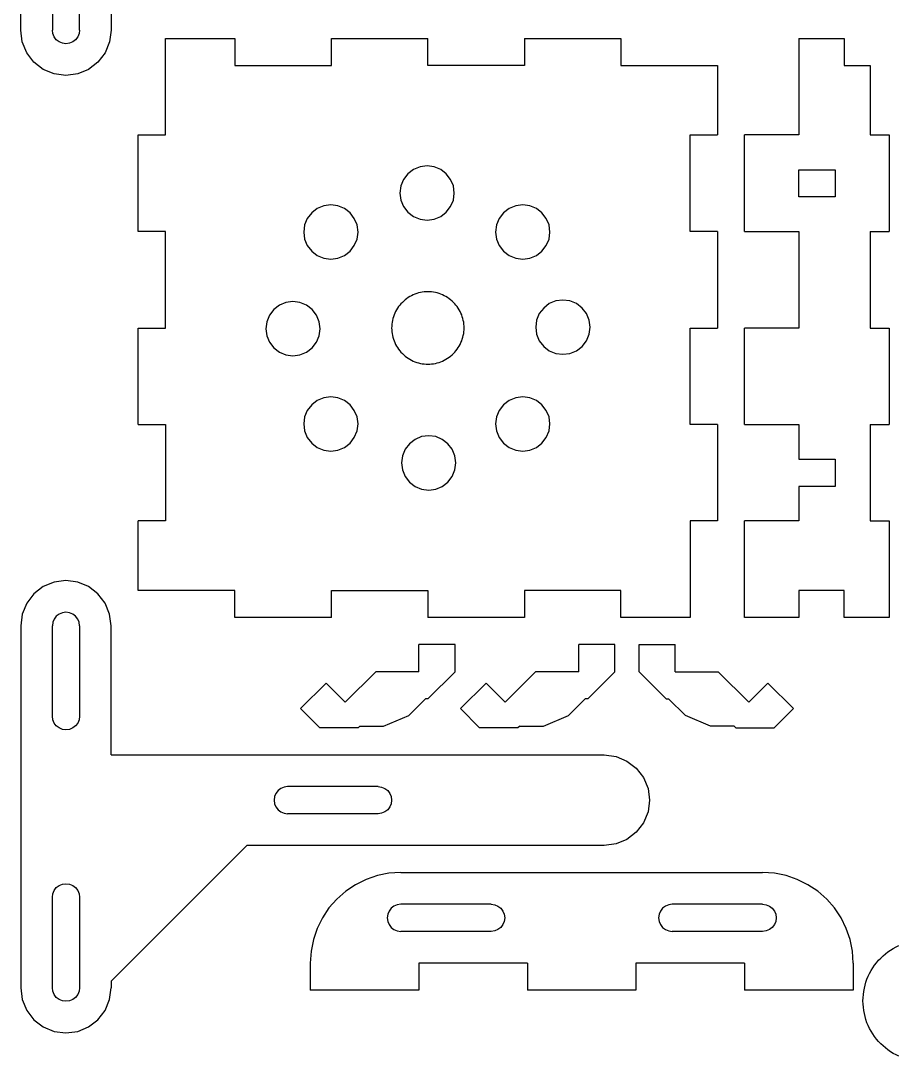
# Model space of a CAD drawing. Extents: x -315 to 300, y -118 to 137.
# Drawn here: x -17.6 to 79.2, y -117.3 to -2.8 of the extents above; entities that cross this region are included whole.
import ezdxf

# ---------------------------------------------------------------- set-up
doc = ezdxf.new("R2010")
doc.units = 0
doc.header["$MEASUREMENT"] = 0
doc.layers.get('0').update_dxf_attribs({"linetype": 'CONTINUOUS'})

msp = doc.modelspace()

# ---------------------------------------------------------------- linework, layer by layer
for p, q in [((-17.56, -3.87), (-17.56, 36.13)), ((-7.56, 10.41), (-7.56, -3.87)), ((-14.06, 6.13), (-14.06, -3.87)), ((-11.06, -3.87), (-11.06, 6.13)), ((-17.38, -5.16), (-17.56, -3.87)), ((-14, -4.25), (-14.06, -3.87)), ((-13.85, -4.62), (-14, -4.25)), ((-11.11, -4.25), (-11.26, -4.62)), ((-11.06, -3.87), (-11.11, -4.25)), ((-7.56, -3.87), (-7.73, -5.16)), ((-16.89, -6.37), (-17.38, -5.16)), ((-13.62, -4.93), (-13.85, -4.62)), ((-13.31, -5.16), (-13.62, -4.93)), ((-12.94, -5.31), (-13.31, -5.16)), ((-12.56, -5.37), (-12.94, -5.31)), ((-12.17, -5.31), (-12.56, -5.37)), ((-11.81, -5.16), (-12.17, -5.31)), ((-11.49, -4.93), (-11.81, -5.16)), ((-11.26, -4.62), (-11.49, -4.93)), ((-7.73, -5.16), (-8.23, -6.37)), ((-1.56, -15.45), (-1.56, -4.79)), ((-1.56, -4.79), (6.11, -4.79)), ((6.11, -4.79), (6.11, -7.79)), ((16.78, -7.79), (16.78, -4.79)), ((16.78, -4.79), (27.44, -4.79)), ((27.44, -7.79), (27.44, -4.79)), ((38.11, -4.79), (38.11, -7.79)), ((38.11, -4.79), (48.78, -4.79)), ((48.78, -4.79), (48.78, -7.79)), ((68.44, -4.79), (73.44, -4.79)), ((68.44, -4.79), (68.44, -15.45)), ((73.44, -4.79), (73.44, -7.79)), ((-16.09, -7.4), (-16.89, -6.37)), ((-8.23, -6.37), (-9.02, -7.4)), ((-15.06, -8.2), (-16.09, -7.4)), ((-9.02, -7.4), (-10.06, -8.2)), ((6.11, -7.79), (16.78, -7.79)), ((38.11, -7.79), (27.44, -7.79)), ((48.78, -7.79), (59.44, -7.79)), ((59.44, -7.79), (59.44, -15.45)), ((73.44, -7.79), (76.32, -7.79)), ((76.32, -7.79), (76.32, -15.45)), ((-13.85, -8.7), (-15.06, -8.2)), ((-12.56, -8.87), (-13.85, -8.7)), ((-11.26, -8.7), (-12.56, -8.87)), ((-10.06, -8.2), (-11.26, -8.7)), ((-4.56, -26.12), (-4.56, -15.45)), ((-4.56, -15.45), (-1.56, -15.45)), ((56.44, -26.12), (56.44, -15.45)), ((56.44, -15.45), (59.44, -15.45)), ((68.44, -15.45), (62.44, -15.45)), ((62.44, -26.12), (62.44, -15.45)), ((76.32, -15.45), (78.44, -15.45)), ((78.44, -15.45), (78.44, -26.12)), ((25.86, -19.27), (25.24, -19.75)), ((26.58, -18.97), (25.86, -19.27)), ((27.36, -18.87), (26.58, -18.97)), ((28.14, -18.97), (27.36, -18.87)), ((28.86, -19.27), (28.14, -18.97)), ((29.48, -19.75), (28.86, -19.27)), ((68.44, -19.29), (72.44, -19.29)), ((68.44, -22.29), (68.44, -19.29)), ((72.44, -19.29), (72.44, -22.29)), ((24.76, -20.37), (24.46, -21.09)), ((25.24, -19.75), (24.76, -20.37)), ((29.96, -20.37), (29.48, -19.75)), ((30.26, -21.09), (29.96, -20.37)), ((24.46, -21.09), (24.36, -21.87)), ((30.36, -21.87), (30.26, -21.09)), ((24.36, -21.87), (24.46, -22.65)), ((24.46, -22.65), (24.76, -23.37)), ((29.96, -23.37), (30.26, -22.65)), ((30.26, -22.65), (30.36, -21.87)), ((72.44, -22.29), (68.44, -22.29)), ((15.22, -23.58), (14.6, -24.06)), ((15.94, -23.28), (15.22, -23.58)), ((16.72, -23.18), (15.94, -23.28)), ((17.49, -23.28), (16.72, -23.18)), ((18.22, -23.58), (17.49, -23.28)), ((18.84, -24.06), (18.22, -23.58)), ((24.76, -23.37), (25.24, -23.99)), ((25.24, -23.99), (25.86, -24.47)), ((28.86, -24.47), (29.48, -23.99)), ((29.48, -23.99), (29.96, -23.37)), ((36.43, -23.58), (35.81, -24.06)), ((37.15, -23.28), (36.43, -23.58)), ((37.93, -23.18), (37.15, -23.28)), ((38.71, -23.28), (37.93, -23.18)), ((39.43, -23.58), (38.71, -23.28)), ((40.05, -24.06), (39.43, -23.58)), ((14.12, -24.68), (13.82, -25.4)), ((14.6, -24.06), (14.12, -24.68)), ((19.31, -24.68), (18.84, -24.06)), ((19.61, -25.4), (19.31, -24.68)), ((25.86, -24.47), (26.58, -24.77)), ((26.58, -24.77), (27.36, -24.87)), ((27.36, -24.87), (28.14, -24.77)), ((28.14, -24.77), (28.86, -24.47)), ((35.33, -24.68), (35.03, -25.4)), ((35.81, -24.06), (35.33, -24.68)), ((40.53, -24.68), (40.05, -24.06)), ((40.83, -25.4), (40.53, -24.68)), ((-1.56, -26.12), (-4.56, -26.12)), ((-1.56, -36.79), (-1.56, -26.12)), ((13.82, -25.4), (13.72, -26.18)), ((13.72, -26.18), (13.82, -26.96)), ((19.72, -26.18), (19.61, -25.4)), ((19.61, -26.96), (19.72, -26.18)), ((35.03, -25.4), (34.93, -26.18)), ((34.93, -26.18), (35.03, -26.96)), ((40.93, -26.18), (40.83, -25.4)), ((40.83, -26.96), (40.93, -26.18)), ((59.44, -26.12), (56.44, -26.12)), ((59.44, -26.12), (59.44, -36.79)), ((62.44, -26.12), (68.44, -26.12)), ((68.44, -26.12), (68.44, -36.79)), ((76.32, -26.12), (76.32, -36.79)), ((76.32, -26.12), (78.44, -26.12)), ((13.82, -26.96), (14.12, -27.68)), ((19.31, -27.68), (19.61, -26.96)), ((35.03, -26.96), (35.33, -27.68)), ((40.53, -27.68), (40.83, -26.96)), ((14.12, -27.68), (14.6, -28.3)), ((14.6, -28.3), (15.22, -28.78)), ((18.22, -28.78), (18.84, -28.3)), ((18.84, -28.3), (19.31, -27.68)), ((35.33, -27.68), (35.81, -28.3)), ((35.81, -28.3), (36.43, -28.78)), ((39.43, -28.78), (40.05, -28.3)), ((40.05, -28.3), (40.53, -27.68)), ((15.22, -28.78), (15.94, -29.08)), ((15.94, -29.08), (16.72, -29.18)), ((16.72, -29.18), (17.49, -29.08)), ((17.49, -29.08), (18.22, -28.78)), ((36.43, -28.78), (37.15, -29.08)), ((37.15, -29.08), (37.93, -29.18)), ((37.93, -29.18), (38.71, -29.08)), ((38.71, -29.08), (39.43, -28.78)), ((25.82, -33.13), (25.63, -33.22)), ((26.01, -33.05), (25.82, -33.13)), ((26.21, -32.98), (26.01, -33.05)), ((26.41, -32.92), (26.21, -32.98)), ((26.61, -32.87), (26.41, -32.92)), ((26.82, -32.83), (26.61, -32.87)), ((27.03, -32.81), (26.82, -32.83)), ((27.24, -32.79), (27.03, -32.81)), ((27.44, -32.79), (27.24, -32.79)), ((27.65, -32.79), (27.44, -32.79)), ((27.86, -32.81), (27.65, -32.79)), ((28.07, -32.83), (27.86, -32.81)), ((28.28, -32.87), (28.07, -32.83)), ((28.48, -32.92), (28.28, -32.87)), ((28.68, -32.98), (28.48, -32.92)), ((28.88, -33.05), (28.68, -32.98)), ((29.07, -33.13), (28.88, -33.05)), ((29.26, -33.22), (29.07, -33.13)), ((11.03, -34.27), (10.41, -34.75)), ((11.75, -33.97), (11.03, -34.27)), ((12.53, -33.87), (11.75, -33.97)), ((13.31, -33.97), (12.53, -33.87)), ((14.03, -34.27), (13.31, -33.97)), ((14.65, -34.75), (14.03, -34.27)), ((24.34, -34.27), (24.21, -34.43)), ((24.47, -34.11), (24.34, -34.27)), ((24.62, -33.96), (24.47, -34.11)), ((24.77, -33.81), (24.62, -33.96)), ((24.93, -33.68), (24.77, -33.81)), ((25.09, -33.55), (24.93, -33.68)), ((25.27, -33.43), (25.09, -33.55)), ((25.44, -33.32), (25.27, -33.43)), ((25.63, -33.22), (25.44, -33.32)), ((29.44, -33.32), (29.26, -33.22)), ((29.62, -33.43), (29.44, -33.32)), ((29.8, -33.55), (29.62, -33.43)), ((29.96, -33.68), (29.8, -33.55)), ((30.12, -33.81), (29.96, -33.68)), ((30.27, -33.96), (30.12, -33.81)), ((30.42, -34.11), (30.27, -33.96)), ((30.55, -34.27), (30.42, -34.11)), ((30.68, -34.43), (30.55, -34.27)), ((40.86, -34.1), (40.24, -34.58)), ((41.58, -33.8), (40.86, -34.1)), ((42.36, -33.7), (41.58, -33.8)), ((43.14, -33.8), (42.36, -33.7)), ((43.86, -34.1), (43.14, -33.8)), ((44.48, -34.58), (43.86, -34.1)), ((9.93, -35.37), (9.63, -36.09)), ((10.41, -34.75), (9.93, -35.37)), ((15.13, -35.37), (14.65, -34.75)), ((15.43, -36.09), (15.13, -35.37)), ((23.71, -35.35), (23.64, -35.55)), ((23.79, -35.16), (23.71, -35.35)), ((23.88, -34.97), (23.79, -35.16)), ((23.98, -34.79), (23.88, -34.97)), ((24.09, -34.61), (23.98, -34.79)), ((24.21, -34.43), (24.09, -34.61)), ((30.8, -34.61), (30.68, -34.43)), ((30.91, -34.79), (30.8, -34.61)), ((31.01, -34.97), (30.91, -34.79)), ((31.1, -35.16), (31.01, -34.97)), ((31.18, -35.35), (31.1, -35.16)), ((31.25, -35.55), (31.18, -35.35)), ((39.76, -35.2), (39.46, -35.92)), ((40.24, -34.58), (39.76, -35.2)), ((44.96, -35.2), (44.48, -34.58)), ((45.26, -35.92), (44.96, -35.2)), ((9.63, -36.09), (9.53, -36.87)), ((15.53, -36.87), (15.43, -36.09)), ((23.45, -36.58), (23.44, -36.79)), ((23.47, -36.37), (23.45, -36.58)), ((23.49, -36.16), (23.47, -36.37)), ((23.53, -35.95), (23.49, -36.16)), ((23.58, -35.75), (23.53, -35.95)), ((23.64, -35.55), (23.58, -35.75)), ((31.31, -35.75), (31.25, -35.55)), ((31.36, -35.95), (31.31, -35.75)), ((31.4, -36.16), (31.36, -35.95)), ((31.42, -36.37), (31.4, -36.16)), ((31.44, -36.58), (31.42, -36.37)), ((31.44, -36.79), (31.44, -36.58)), ((39.46, -35.92), (39.36, -36.7)), ((45.36, -36.7), (45.26, -35.92)), ((-4.56, -47.45), (-4.56, -36.79)), ((-4.56, -36.79), (-1.56, -36.79)), ((9.53, -36.87), (9.63, -37.65)), ((9.63, -37.65), (9.93, -38.37)), ((15.13, -38.37), (15.43, -37.65)), ((15.43, -37.65), (15.53, -36.87)), ((23.44, -36.79), (23.45, -36.99)), ((23.45, -36.99), (23.47, -37.2)), ((23.47, -37.2), (23.49, -37.41)), ((23.49, -37.41), (23.53, -37.62)), ((23.53, -37.62), (23.58, -37.82)), ((31.31, -37.82), (31.36, -37.62)), ((31.36, -37.62), (31.4, -37.41)), ((31.4, -37.41), (31.42, -37.2)), ((31.42, -37.2), (31.44, -36.99)), ((31.44, -36.99), (31.44, -36.79)), ((39.36, -36.7), (39.46, -37.48)), ((39.46, -37.48), (39.76, -38.2)), ((44.96, -38.2), (45.26, -37.48)), ((45.26, -37.48), (45.36, -36.7)), ((56.44, -47.45), (56.44, -36.79)), ((56.44, -36.79), (59.44, -36.79)), ((68.44, -36.79), (62.44, -36.79)), ((62.44, -47.45), (62.44, -36.79)), ((76.32, -36.79), (78.44, -36.79)), ((78.44, -36.79), (78.44, -47.45)), ((9.93, -38.37), (10.41, -38.99)), ((14.65, -38.99), (15.13, -38.37)), ((23.58, -37.82), (23.64, -38.02)), ((23.64, -38.02), (23.71, -38.22)), ((23.71, -38.22), (23.79, -38.41)), ((23.79, -38.41), (23.88, -38.6)), ((23.88, -38.6), (23.98, -38.79)), ((23.98, -38.79), (24.09, -38.96)), ((30.8, -38.96), (30.91, -38.79)), ((30.91, -38.79), (31.01, -38.6)), ((31.01, -38.6), (31.1, -38.41)), ((31.1, -38.41), (31.18, -38.22)), ((31.18, -38.22), (31.25, -38.02)), ((31.25, -38.02), (31.31, -37.82)), ((39.76, -38.2), (40.24, -38.82)), ((40.24, -38.82), (40.86, -39.3)), ((43.86, -39.3), (44.48, -38.82)), ((44.48, -38.82), (44.96, -38.2)), ((10.41, -38.99), (11.03, -39.47)), ((11.03, -39.47), (11.75, -39.77)), ((11.75, -39.77), (12.53, -39.87)), ((12.53, -39.87), (13.31, -39.77)), ((13.31, -39.77), (14.03, -39.47)), ((14.03, -39.47), (14.65, -38.99)), ((24.09, -38.96), (24.21, -39.14)), ((24.21, -39.14), (24.34, -39.3)), ((24.34, -39.3), (24.47, -39.46)), ((24.47, -39.46), (24.62, -39.61)), ((24.62, -39.61), (24.77, -39.76)), ((24.77, -39.76), (24.93, -39.89)), ((24.93, -39.89), (25.09, -40.02)), ((25.09, -40.02), (25.27, -40.14)), ((29.62, -40.14), (29.8, -40.02)), ((29.8, -40.02), (29.96, -39.89)), ((29.96, -39.89), (30.12, -39.76)), ((30.12, -39.76), (30.27, -39.61)), ((30.27, -39.61), (30.42, -39.46)), ((30.42, -39.46), (30.55, -39.3)), ((30.55, -39.3), (30.68, -39.14)), ((30.68, -39.14), (30.8, -38.96)), ((40.86, -39.3), (41.58, -39.6)), ((41.58, -39.6), (42.36, -39.7)), ((42.36, -39.7), (43.14, -39.6)), ((43.14, -39.6), (43.86, -39.3)), ((25.27, -40.14), (25.44, -40.25)), ((25.44, -40.25), (25.63, -40.35)), ((25.63, -40.35), (25.82, -40.44)), ((25.82, -40.44), (26.01, -40.52)), ((26.01, -40.52), (26.21, -40.59)), ((26.21, -40.59), (26.41, -40.65)), ((26.41, -40.65), (26.61, -40.7)), ((26.61, -40.7), (26.82, -40.74)), ((26.82, -40.74), (27.03, -40.76)), ((27.03, -40.76), (27.24, -40.78)), ((27.24, -40.78), (27.44, -40.79)), ((27.44, -40.79), (27.65, -40.78)), ((27.65, -40.78), (27.86, -40.76)), ((27.86, -40.76), (28.07, -40.74)), ((28.07, -40.74), (28.28, -40.7)), ((28.28, -40.7), (28.48, -40.65)), ((28.48, -40.65), (28.68, -40.59)), ((28.68, -40.59), (28.88, -40.52)), ((28.88, -40.52), (29.07, -40.44)), ((29.07, -40.44), (29.26, -40.35)), ((29.26, -40.35), (29.44, -40.25)), ((29.44, -40.25), (29.62, -40.14)), ((15.94, -44.49), (15.22, -44.79)), ((16.72, -44.39), (15.94, -44.49)), ((17.49, -44.49), (16.72, -44.39)), ((18.22, -44.79), (17.49, -44.49)), ((37.15, -44.49), (36.43, -44.79)), ((37.93, -44.39), (37.15, -44.49)), ((38.71, -44.49), (37.93, -44.39)), ((39.43, -44.79), (38.71, -44.49)), ((14.6, -45.27), (14.12, -45.89)), ((15.22, -44.79), (14.6, -45.27)), ((18.84, -45.27), (18.22, -44.79)), ((19.31, -45.89), (18.84, -45.27)), ((35.81, -45.27), (35.33, -45.89)), ((36.43, -44.79), (35.81, -45.27)), ((40.05, -45.27), (39.43, -44.79)), ((40.53, -45.89), (40.05, -45.27)), ((13.82, -46.62), (13.72, -47.39)), ((14.12, -45.89), (13.82, -46.62)), ((19.61, -46.62), (19.31, -45.89)), ((19.72, -47.39), (19.61, -46.62)), ((35.03, -46.62), (34.93, -47.39)), ((35.33, -45.89), (35.03, -46.62)), ((40.83, -46.62), (40.53, -45.89)), ((40.93, -47.39), (40.83, -46.62)), ((-4.56, -47.45), (-1.56, -47.45)), ((-1.56, -47.45), (-1.56, -58.12)), ((13.72, -47.39), (13.82, -48.17)), ((19.61, -48.17), (19.72, -47.39)), ((34.93, -47.39), (35.03, -48.17)), ((40.83, -48.17), (40.93, -47.39)), ((59.44, -47.45), (56.44, -47.45)), ((59.44, -47.45), (59.44, -58.12)), ((62.44, -47.45), (68.44, -47.45)), ((68.44, -47.45), (68.44, -51.29)), ((76.32, -47.45), (76.32, -58.12)), ((76.32, -47.45), (78.44, -47.45)), ((13.82, -48.17), (14.12, -48.89)), ((14.12, -48.89), (14.6, -49.51)), ((18.84, -49.51), (19.31, -48.89)), ((19.31, -48.89), (19.61, -48.17)), ((26.03, -49.1), (25.41, -49.58)), ((26.75, -48.8), (26.03, -49.1)), ((27.53, -48.7), (26.75, -48.8)), ((28.31, -48.8), (27.53, -48.7)), ((29.03, -49.1), (28.31, -48.8)), ((29.65, -49.58), (29.03, -49.1)), ((35.03, -48.17), (35.33, -48.89)), ((35.33, -48.89), (35.81, -49.51)), ((40.05, -49.51), (40.53, -48.89)), ((40.53, -48.89), (40.83, -48.17)), ((14.6, -49.51), (15.22, -49.99)), ((15.22, -49.99), (15.94, -50.29)), ((15.94, -50.29), (16.72, -50.39)), ((16.72, -50.39), (17.49, -50.29)), ((17.49, -50.29), (18.22, -49.99)), ((18.22, -49.99), (18.84, -49.51)), ((24.93, -50.2), (24.63, -50.92)), ((25.41, -49.58), (24.93, -50.2)), ((30.13, -50.2), (29.65, -49.58)), ((30.43, -50.92), (30.13, -50.2)), ((35.81, -49.51), (36.43, -49.99)), ((36.43, -49.99), (37.15, -50.29)), ((37.15, -50.29), (37.93, -50.39)), ((37.93, -50.39), (38.71, -50.29)), ((38.71, -50.29), (39.43, -49.99)), ((39.43, -49.99), (40.05, -49.51)), ((24.63, -50.92), (24.53, -51.7)), ((30.53, -51.7), (30.43, -50.92)), ((68.44, -51.29), (72.44, -51.29)), ((72.44, -51.29), (72.44, -54.29)), ((24.53, -51.7), (24.63, -52.48)), ((24.63, -52.48), (24.93, -53.2)), ((30.13, -53.2), (30.43, -52.48)), ((30.43, -52.48), (30.53, -51.7)), ((24.93, -53.2), (25.41, -53.82)), ((29.65, -53.82), (30.13, -53.2)), ((25.41, -53.82), (26.03, -54.3)), ((26.03, -54.3), (26.75, -54.6)), ((26.75, -54.6), (27.53, -54.7)), ((27.53, -54.7), (28.31, -54.6)), ((28.31, -54.6), (29.03, -54.3)), ((29.03, -54.3), (29.65, -53.82)), ((72.44, -54.29), (68.44, -54.29)), ((68.44, -54.29), (68.44, -58.12)), ((-1.56, -58.12), (-4.56, -58.12)), ((-4.56, -65.79), (-4.56, -58.12)), ((59.44, -58.12), (56.44, -58.12)), ((56.44, -58.12), (56.44, -68.79)), ((62.44, -68.79), (62.44, -58.12)), ((68.44, -58.12), (62.44, -58.12)), ((76.32, -58.12), (78.44, -58.12)), ((78.44, -58.12), (78.44, -68.79)), ((-13.85, -64.88), (-15.06, -65.37)), ((-12.56, -64.71), (-13.85, -64.88)), ((-11.26, -64.88), (-12.56, -64.71)), ((-10.06, -65.37), (-11.26, -64.88)), ((-16.09, -66.17), (-16.89, -67.21)), ((-15.06, -65.37), (-16.09, -66.17)), ((-9.02, -66.17), (-10.06, -65.37)), ((-8.23, -67.21), (-9.02, -66.17)), ((6.11, -65.79), (-4.56, -65.79)), ((6.11, -68.79), (6.11, -65.79)), ((16.78, -68.79), (16.78, -65.79)), ((16.78, -65.79), (27.44, -65.79)), ((27.44, -65.79), (27.44, -68.79)), ((48.78, -65.79), (38.11, -65.79)), ((38.11, -65.79), (38.11, -68.79)), ((48.78, -68.79), (48.78, -65.79)), ((73.44, -65.79), (68.44, -65.79)), ((68.44, -65.79), (68.44, -68.79)), ((73.44, -68.79), (73.44, -65.79)), ((-16.89, -67.21), (-17.38, -68.41)), ((-7.73, -68.41), (-8.23, -67.21)), ((-17.38, -68.41), (-17.56, -69.71)), ((-13.62, -68.64), (-13.85, -68.96)), ((-13.31, -68.41), (-13.62, -68.64)), ((-12.94, -68.26), (-13.31, -68.41)), ((-12.56, -68.21), (-12.94, -68.26)), ((-12.17, -68.26), (-12.56, -68.21)), ((-11.81, -68.41), (-12.17, -68.26)), ((-11.49, -68.64), (-11.81, -68.41)), ((-11.26, -68.96), (-11.49, -68.64)), ((-7.56, -69.71), (-7.73, -68.41)), ((-17.56, -69.71), (-17.56, -109.71)), ((-14, -69.32), (-14.06, -69.71)), ((-14.06, -79.71), (-14.06, -69.71)), ((-13.85, -68.96), (-14, -69.32)), ((-11.11, -69.32), (-11.26, -68.96)), ((-11.06, -69.71), (-11.11, -69.32)), ((-11.06, -69.71), (-11.06, -79.71)), ((-7.56, -83.98), (-7.56, -69.71)), ((16.78, -68.79), (6.11, -68.79)), ((38.11, -68.79), (27.44, -68.79)), ((56.44, -68.79), (48.78, -68.79)), ((68.44, -68.79), (62.44, -68.79)), ((78.44, -68.79), (73.44, -68.79)), ((30.44, -71.79), (26.44, -71.79)), ((26.44, -74.79), (26.44, -71.79)), ((30.44, -74.79), (30.44, -71.79)), ((48.11, -71.79), (44.11, -71.79)), ((44.11, -74.79), (44.11, -71.79)), ((48.11, -74.79), (48.11, -71.79)), ((50.78, -71.79), (54.78, -71.79)), ((50.78, -74.79), (50.78, -71.79)), ((54.78, -74.79), (54.78, -71.79)), ((21.69, -74.79), (18.32, -78.15)), ((26.44, -74.79), (21.69, -74.79)), ((30.44, -74.79), (27.44, -77.79)), ((39.35, -74.79), (35.99, -78.15)), ((44.11, -74.79), (39.35, -74.79)), ((48.11, -74.79), (45.11, -77.79)), ((50.78, -74.79), (53.78, -77.79)), ((54.78, -74.79), (59.54, -74.79)), ((59.54, -74.79), (62.9, -78.15)), ((16.2, -76.03), (13.37, -78.86)), ((18.32, -78.15), (16.2, -76.03)), ((33.87, -76.03), (31.04, -78.86)), ((35.99, -78.15), (33.87, -76.03)), ((62.9, -78.15), (65.02, -76.03)), ((65.02, -76.03), (67.85, -78.86)), ((25.32, -79.63), (27.17, -77.79)), ((27.44, -77.79), (27.17, -77.79)), ((42.99, -79.63), (44.84, -77.79)), ((45.11, -77.79), (44.84, -77.79)), ((53.78, -77.79), (54.05, -77.79)), ((55.9, -79.63), (54.05, -77.79)), ((15.49, -80.98), (13.37, -78.86)), ((33.16, -80.98), (31.04, -78.86)), ((65.73, -80.98), (67.85, -78.86)), ((-14, -80.09), (-14.06, -79.71)), ((-13.85, -80.46), (-14, -80.09)), ((-11.11, -80.09), (-11.26, -80.46)), ((-11.06, -79.71), (-11.11, -80.09)), ((22.54, -80.79), (25.32, -79.63)), ((40.21, -80.79), (42.99, -79.63)), ((58.68, -80.79), (55.9, -79.63)), ((-13.62, -80.77), (-13.85, -80.46)), ((-13.31, -81), (-13.62, -80.77)), ((-12.94, -81.15), (-13.31, -81)), ((-12.56, -81.21), (-12.94, -81.15)), ((-12.17, -81.15), (-12.56, -81.21)), ((-11.81, -81), (-12.17, -81.15)), ((-11.49, -80.77), (-11.81, -81)), ((-11.26, -80.46), (-11.49, -80.77)), ((19.74, -80.98), (15.49, -80.98)), ((19.93, -80.79), (19.74, -80.98)), ((19.93, -80.79), (22.54, -80.79)), ((37.4, -80.98), (33.16, -80.98)), ((37.6, -80.79), (37.4, -80.98)), ((37.6, -80.79), (40.21, -80.79)), ((61.29, -80.79), (58.68, -80.79)), ((61.29, -80.79), (61.49, -80.98)), ((61.49, -80.98), (65.73, -80.98)), ((-7.56, -83.98), (46.94, -83.98)), ((46.94, -83.98), (48.24, -84.15)), ((48.24, -84.15), (49.44, -84.65)), ((49.44, -84.65), (50.48, -85.44)), ((50.48, -85.44), (51.27, -86.48)), ((51.27, -86.48), (51.77, -87.68)), ((10.88, -87.92), (10.65, -88.23)), ((11.19, -87.68), (10.88, -87.92)), ((11.56, -87.53), (11.19, -87.68)), ((11.94, -87.48), (11.56, -87.53)), ((21.94, -87.48), (11.94, -87.48)), ((21.94, -87.48), (22.33, -87.53)), ((22.33, -87.53), (22.69, -87.68)), ((22.69, -87.68), (23.01, -87.92)), ((23.01, -87.92), (23.24, -88.23)), ((51.77, -87.68), (51.94, -88.98)), ((10.5, -88.59), (10.44, -88.98)), ((10.44, -88.98), (10.5, -89.37)), ((10.65, -88.23), (10.5, -88.59)), ((23.24, -88.23), (23.39, -88.59)), ((23.39, -88.59), (23.44, -88.98)), ((23.44, -88.98), (23.39, -89.37)), ((51.94, -88.98), (51.77, -90.27)), ((10.5, -89.37), (10.65, -89.73)), ((10.65, -89.73), (10.88, -90.04)), ((10.88, -90.04), (11.19, -90.28)), ((11.19, -90.28), (11.56, -90.43)), ((22.69, -90.28), (22.33, -90.43)), ((23.01, -90.04), (22.69, -90.28)), ((23.24, -89.73), (23.01, -90.04)), ((23.39, -89.37), (23.24, -89.73)), ((51.77, -90.27), (51.27, -91.48)), ((11.56, -90.43), (11.94, -90.48)), ((21.94, -90.48), (11.94, -90.48)), ((22.33, -90.43), (21.94, -90.48)), ((51.27, -91.48), (50.48, -92.51)), ((50.48, -92.51), (49.44, -93.31)), ((48.24, -93.81), (46.94, -93.98)), ((49.44, -93.31), (48.24, -93.81)), ((7.44, -93.98), (-7.56, -108.98)), ((46.94, -93.98), (7.44, -93.98)), ((23.14, -97.06), (21.86, -97.32)), ((24.44, -96.98), (23.14, -97.06)), ((24.44, -96.98), (64.44, -96.98)), ((65.75, -97.06), (64.44, -96.98)), ((67.03, -97.32), (65.75, -97.06)), ((-13.62, -98.64), (-13.31, -98.41)), ((-13.31, -98.41), (-12.94, -98.26)), ((-12.94, -98.26), (-12.56, -98.21)), ((-12.56, -98.21), (-12.17, -98.26)), ((-12.17, -98.26), (-11.81, -98.41)), ((-11.81, -98.41), (-11.49, -98.64)), ((19.44, -98.32), (18.36, -99.04)), ((20.62, -97.74), (19.44, -98.32)), ((21.86, -97.32), (20.62, -97.74)), ((68.27, -97.74), (67.03, -97.32)), ((69.44, -98.32), (68.27, -97.74)), ((70.53, -99.04), (69.44, -98.32)), ((-14.06, -99.71), (-14, -99.32)), ((-14, -99.32), (-13.85, -98.96)), ((-13.85, -98.96), (-13.62, -98.64)), ((-11.49, -98.64), (-11.26, -98.96)), ((-11.26, -98.96), (-11.11, -99.32)), ((-11.11, -99.32), (-11.06, -99.71)), ((18.36, -99.04), (17.37, -99.91)), ((71.52, -99.91), (70.53, -99.04)), ((-14.06, -109.71), (-14.06, -99.71)), ((-11.06, -99.71), (-11.06, -109.71)), ((17.37, -99.91), (16.51, -100.89)), ((23.69, -100.68), (23.38, -100.92)), ((24.06, -100.53), (23.69, -100.68)), ((24.44, -100.48), (24.06, -100.53)), ((34.44, -100.48), (24.44, -100.48)), ((34.44, -100.48), (34.83, -100.53)), ((34.83, -100.53), (35.19, -100.68)), ((35.19, -100.68), (35.51, -100.92)), ((53.69, -100.68), (53.38, -100.92)), ((54.06, -100.53), (53.69, -100.68)), ((54.44, -100.48), (54.06, -100.53)), ((64.44, -100.48), (54.44, -100.48)), ((64.44, -100.48), (64.83, -100.53)), ((64.83, -100.53), (65.19, -100.68)), ((65.19, -100.68), (65.51, -100.92)), ((72.38, -100.89), (71.52, -99.91)), ((16.51, -100.89), (15.78, -101.98)), ((23, -101.59), (22.94, -101.98)), ((23.15, -101.23), (23, -101.59)), ((23.38, -100.92), (23.15, -101.23)), ((35.51, -100.92), (35.74, -101.23)), ((35.74, -101.23), (35.89, -101.59)), ((35.89, -101.59), (35.94, -101.98)), ((53, -101.59), (52.94, -101.98)), ((53.15, -101.23), (53, -101.59)), ((53.38, -100.92), (53.15, -101.23)), ((65.51, -100.92), (65.74, -101.23)), ((65.74, -101.23), (65.89, -101.59)), ((65.89, -101.59), (65.94, -101.98)), ((73.1, -101.98), (72.38, -100.89)), ((15.78, -101.98), (15.21, -103.15)), ((22.94, -101.98), (23, -102.37)), ((23, -102.37), (23.15, -102.73)), ((23.15, -102.73), (23.38, -103.04)), ((35.74, -102.73), (35.51, -103.04)), ((35.89, -102.37), (35.74, -102.73)), ((35.94, -101.98), (35.89, -102.37)), ((52.94, -101.98), (53, -102.37)), ((53, -102.37), (53.15, -102.73)), ((53.15, -102.73), (53.38, -103.04)), ((65.74, -102.73), (65.51, -103.04)), ((65.89, -102.37), (65.74, -102.73)), ((65.94, -101.98), (65.89, -102.37)), ((73.68, -103.15), (73.1, -101.98)), ((15.21, -103.15), (14.79, -104.39)), ((23.38, -103.04), (23.69, -103.28)), ((23.69, -103.28), (24.06, -103.43)), ((24.06, -103.43), (24.44, -103.48)), ((34.44, -103.48), (24.44, -103.48)), ((34.83, -103.43), (34.44, -103.48)), ((35.19, -103.28), (34.83, -103.43)), ((35.51, -103.04), (35.19, -103.28)), ((53.38, -103.04), (53.69, -103.28)), ((53.69, -103.28), (54.06, -103.43)), ((54.06, -103.43), (54.44, -103.48)), ((64.44, -103.48), (54.44, -103.48)), ((64.83, -103.43), (64.44, -103.48)), ((65.19, -103.28), (64.83, -103.43)), ((65.51, -103.04), (65.19, -103.28)), ((74.1, -104.39), (73.68, -103.15)), ((14.79, -104.39), (14.53, -105.67)), ((74.36, -105.67), (74.1, -104.39)), ((78.88, -105.36), (79.19, -105.19)), ((79.19, -105.19), (79.5, -105.04)), ((14.53, -105.67), (14.44, -106.98)), ((74.44, -106.98), (74.36, -105.67)), ((77.25, -106.68), (77.49, -106.43)), ((77.49, -106.43), (77.75, -106.18)), ((77.75, -106.18), (78.01, -105.96)), ((78.01, -105.96), (78.29, -105.74)), ((78.29, -105.74), (78.58, -105.54)), ((78.58, -105.54), (78.88, -105.36)), ((14.44, -106.98), (14.44, -109.98)), ((38.44, -106.98), (26.44, -106.98)), ((26.44, -106.98), (26.44, -109.98)), ((38.44, -106.98), (38.44, -109.98)), ((62.44, -106.98), (50.44, -106.98)), ((50.44, -106.98), (50.44, -109.98)), ((62.44, -106.98), (62.44, -109.98)), ((74.44, -106.98), (74.44, -109.98)), ((76.43, -107.81), (76.61, -107.51)), ((76.61, -107.51), (76.81, -107.23)), ((76.81, -107.23), (77.02, -106.95)), ((77.02, -106.95), (77.25, -106.68)), ((75.97, -108.76), (76.11, -108.44)), ((76.11, -108.44), (76.26, -108.12)), ((76.26, -108.12), (76.43, -107.81)), ((-17.56, -109.71), (-17.38, -111)), ((-14, -110.09), (-14.06, -109.71)), ((-11.06, -109.71), (-11.11, -110.09)), ((-7.73, -111), (-7.56, -109.71)), ((-7.56, -108.98), (-7.56, -109.71)), ((75.61, -110.12), (75.68, -109.77)), ((75.68, -109.77), (75.76, -109.43)), ((75.76, -109.43), (75.86, -109.09)), ((75.86, -109.09), (75.97, -108.76)), ((-17.38, -111), (-16.89, -112.21)), ((-13.85, -110.46), (-14, -110.09)), ((-13.62, -110.77), (-13.85, -110.46)), ((-13.31, -111), (-13.62, -110.77)), ((-12.94, -111.15), (-13.31, -111)), ((-11.81, -111), (-12.17, -111.15)), ((-11.49, -110.77), (-11.81, -111)), ((-11.26, -110.46), (-11.49, -110.77)), ((-11.11, -110.09), (-11.26, -110.46)), ((-8.23, -112.21), (-7.73, -111)), ((26.44, -109.98), (14.44, -109.98)), ((50.44, -109.98), (38.44, -109.98)), ((74.44, -109.98), (62.44, -109.98)), ((75.53, -111.16), (75.54, -110.81)), ((75.54, -110.81), (75.57, -110.46)), ((75.57, -110.46), (75.61, -110.12)), ((-12.56, -111.21), (-12.94, -111.15)), ((-12.17, -111.15), (-12.56, -111.21)), ((75.54, -111.51), (75.53, -111.16)), ((75.57, -111.86), (75.54, -111.51)), ((75.61, -112.21), (75.57, -111.86)), ((-16.89, -112.21), (-16.09, -113.24)), ((-16.09, -113.24), (-15.06, -114.04)), ((-10.06, -114.04), (-9.02, -113.24)), ((-9.02, -113.24), (-8.23, -112.21)), ((75.68, -112.56), (75.61, -112.21)), ((75.76, -112.9), (75.68, -112.56)), ((75.86, -113.23), (75.76, -112.9)), ((75.97, -113.57), (75.86, -113.23)), ((-15.06, -114.04), (-13.85, -114.53)), ((-11.26, -114.53), (-10.06, -114.04)), ((76.11, -113.89), (75.97, -113.57)), ((76.26, -114.21), (76.11, -113.89)), ((76.43, -114.51), (76.26, -114.21)), ((-13.85, -114.53), (-12.56, -114.71)), ((-12.56, -114.71), (-11.26, -114.53)), ((76.61, -114.81), (76.43, -114.51)), ((76.81, -115.1), (76.61, -114.81)), ((77.02, -115.38), (76.81, -115.1)), ((77.25, -115.65), (77.02, -115.38)), ((77.49, -115.9), (77.25, -115.65)), ((77.75, -116.14), (77.49, -115.9)), ((78.01, -116.37), (77.75, -116.14)), ((78.29, -116.59), (78.01, -116.37)), ((78.58, -116.78), (78.29, -116.59)), ((78.88, -116.97), (78.58, -116.78)), ((79.19, -117.14), (78.88, -116.97)), ((79.5, -117.29), (79.19, -117.14))]:
    msp.add_line(p, q)

doc.saveas('drawing.dxf')
